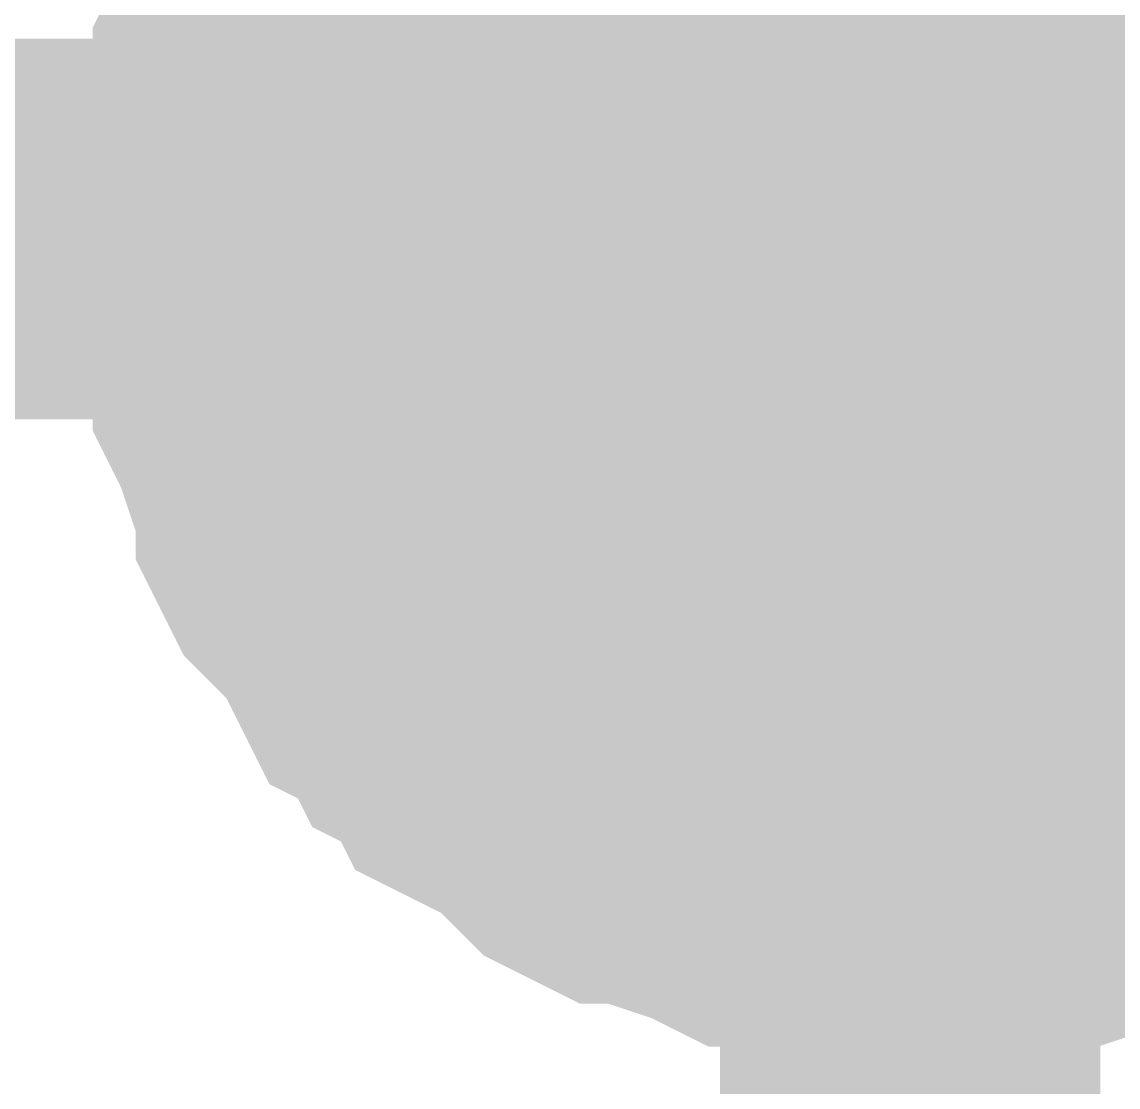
# Model space of a CAD drawing. Header units: inches. Extents: x 0 to 432, y 0 to 280.
# Drawn here: x 121.221 to 122.085, y 164.415 to 165.254 of the extents above; entities that cross this region are included whole.
import ezdxf

# ---------------------------------------------------------------- set-up
doc = ezdxf.new("R2010")
doc.units = ezdxf.units.IN
doc.layers.add('Sheet', color=255, linetype='Continuous')

msp = doc.modelspace()

# ---------------------------------------------------------------- linework, layer by layer
at = {"layer": 'Sheet'}
msp.add_lwpolyline([(121.666, 165.1, 0.508, 0.508, 1), (122.174, 165.1, 0.508, 0.508, 1)], format="xyseb", close=True, dxfattribs=at)
for points in [[(121.41567, 165.09081, 0.29972, 0.29972, 0), (121.41567, 165.11327, 0.29972, 0.29972, 0), (121.41567, 165.14696, 0.29972, 0.29972, 0), (121.4269, 165.16942, 0.29972, 0.29972, 0), (121.4269, 165.19188, 0.29972, 0.29972, 0), (121.4269, 165.21434, 0.29972, 0.29972, 0), (121.43813, 165.2368, 0.29972, 0.29972, 0), (121.44937, 165.27049, 0.29972, 0.29972, 0), (121.4606, 165.29295, 0.29972, 0.29972, 0), (121.4606, 165.31541, 0.29972, 0.29972, 0), (121.47183, 165.33787, 0.29972, 0.29972, 0), (121.48306, 165.3491, 0.29972, 0.29972, 0), (121.50552, 165.37156, 0.29972, 0.29972, 0), (121.51675, 165.39402, 0.29972, 0.29972, 0), (121.52798, 165.41648, 0.29972, 0.29972, 0)], [(121.41567, 165.09081, 0.29972, 0.29972, 0), (121.41567, 165.11327, 0.29972, 0.29972, 0), (121.41567, 165.14696, 0.29972, 0.29972, 0), (121.4269, 165.16942, 0.29972, 0.29972, 0), (121.4269, 165.19188, 0.29972, 0.29972, 0), (121.4269, 165.21434, 0.29972, 0.29972, 0), (121.43813, 165.2368, 0.29972, 0.29972, 0), (121.44937, 165.27049, 0.29972, 0.29972, 0), (121.4606, 165.29295, 0.29972, 0.29972, 0), (121.4606, 165.31541, 0.29972, 0.29972, 0), (121.47183, 165.33787, 0.29972, 0.29972, 0), (121.48306, 165.3491, 0.29972, 0.29972, 0), (121.50552, 165.37156, 0.29972, 0.29972, 0), (121.51675, 165.39402, 0.29972, 0.29972, 0), (121.52798, 165.41648, 0.29972, 0.29972, 0)], [(121.41567, 165.09081, 0.29972, 0.29972, 0), (121.41567, 165.11327, 0.29972, 0.29972, 0), (121.41567, 165.14696, 0.29972, 0.29972, 0), (121.4269, 165.16942, 0.29972, 0.29972, 0), (121.4269, 165.19188, 0.29972, 0.29972, 0), (121.4269, 165.21434, 0.29972, 0.29972, 0), (121.43813, 165.2368, 0.29972, 0.29972, 0), (121.44937, 165.27049, 0.29972, 0.29972, 0), (121.4606, 165.29295, 0.29972, 0.29972, 0), (121.4606, 165.31541, 0.29972, 0.29972, 0), (121.47183, 165.33787, 0.29972, 0.29972, 0), (121.48306, 165.3491, 0.29972, 0.29972, 0), (121.50552, 165.37156, 0.29972, 0.29972, 0), (121.51675, 165.39402, 0.29972, 0.29972, 0), (121.52798, 165.41648, 0.29972, 0.29972, 0)], [(121.41567, 165.09081, 0.29972, 0.29972, 0), (121.41567, 165.11327, 0.29972, 0.29972, 0), (121.41567, 165.14696, 0.29972, 0.29972, 0), (121.4269, 165.16942, 0.29972, 0.29972, 0), (121.4269, 165.19188, 0.29972, 0.29972, 0), (121.4269, 165.21434, 0.29972, 0.29972, 0), (121.43813, 165.2368, 0.29972, 0.29972, 0), (121.44937, 165.27049, 0.29972, 0.29972, 0), (121.4606, 165.29295, 0.29972, 0.29972, 0), (121.4606, 165.31541, 0.29972, 0.29972, 0), (121.47183, 165.33787, 0.29972, 0.29972, 0), (121.48306, 165.3491, 0.29972, 0.29972, 0), (121.50552, 165.37156, 0.29972, 0.29972, 0), (121.51675, 165.39402, 0.29972, 0.29972, 0), (121.52798, 165.41648, 0.29972, 0.29972, 0)], [(121.41567, 165.09081, 0.29972, 0.29972, 0), (121.41567, 165.11327, 0.29972, 0.29972, 0), (121.41567, 165.14696, 0.29972, 0.29972, 0), (121.4269, 165.16942, 0.29972, 0.29972, 0), (121.4269, 165.19188, 0.29972, 0.29972, 0), (121.4269, 165.21434, 0.29972, 0.29972, 0), (121.43813, 165.2368, 0.29972, 0.29972, 0), (121.44937, 165.27049, 0.29972, 0.29972, 0), (121.4606, 165.29295, 0.29972, 0.29972, 0), (121.4606, 165.31541, 0.29972, 0.29972, 0), (121.47183, 165.33787, 0.29972, 0.29972, 0), (121.48306, 165.3491, 0.29972, 0.29972, 0), (121.50552, 165.37156, 0.29972, 0.29972, 0), (121.51675, 165.39402, 0.29972, 0.29972, 0), (121.52798, 165.41648, 0.29972, 0.29972, 0)], [(121.41567, 165.09081, 0.29972, 0.29972, 0), (121.41567, 165.11327, 0.29972, 0.29972, 0), (121.41567, 165.14696, 0.29972, 0.29972, 0), (121.4269, 165.16942, 0.29972, 0.29972, 0), (121.4269, 165.19188, 0.29972, 0.29972, 0), (121.4269, 165.21434, 0.29972, 0.29972, 0), (121.43813, 165.2368, 0.29972, 0.29972, 0), (121.44937, 165.27049, 0.29972, 0.29972, 0), (121.4606, 165.29295, 0.29972, 0.29972, 0), (121.4606, 165.31541, 0.29972, 0.29972, 0), (121.47183, 165.33787, 0.29972, 0.29972, 0), (121.48306, 165.3491, 0.29972, 0.29972, 0), (121.50552, 165.37156, 0.29972, 0.29972, 0), (121.51675, 165.39402, 0.29972, 0.29972, 0), (121.52798, 165.41648, 0.29972, 0.29972, 0)], [(121.41567, 165.09081, 0.29972, 0.29972, 0), (121.41567, 165.11327, 0.29972, 0.29972, 0), (121.41567, 165.14696, 0.29972, 0.29972, 0), (121.4269, 165.16942, 0.29972, 0.29972, 0), (121.4269, 165.19188, 0.29972, 0.29972, 0), (121.4269, 165.21434, 0.29972, 0.29972, 0), (121.43813, 165.2368, 0.29972, 0.29972, 0), (121.44937, 165.27049, 0.29972, 0.29972, 0), (121.4606, 165.29295, 0.29972, 0.29972, 0), (121.4606, 165.31541, 0.29972, 0.29972, 0), (121.47183, 165.33787, 0.29972, 0.29972, 0), (121.48306, 165.3491, 0.29972, 0.29972, 0), (121.50552, 165.37156, 0.29972, 0.29972, 0), (121.51675, 165.39402, 0.29972, 0.29972, 0), (121.52798, 165.41648, 0.29972, 0.29972, 0)], [(121.41567, 165.09081, 0.09906, 0.09906, 0), (121.41567, 165.11327, 0.09906, 0.09906, 0), (121.41567, 165.14696, 0.09906, 0.09906, 0), (121.4269, 165.16942, 0.09906, 0.09906, 0), (121.4269, 165.19188, 0.09906, 0.09906, 0), (121.4269, 165.21434, 0.09906, 0.09906, 0), (121.43813, 165.2368, 0.09906, 0.09906, 0), (121.44937, 165.27049, 0.09906, 0.09906, 0), (121.4606, 165.29295, 0.09906, 0.09906, 0), (121.4606, 165.31541, 0.09906, 0.09906, 0)], [(121.41567, 165.09081, 0.09906, 0.09906, 0), (121.41567, 165.11327, 0.09906, 0.09906, 0), (121.41567, 165.14696, 0.09906, 0.09906, 0), (121.4269, 165.16942, 0.09906, 0.09906, 0), (121.4269, 165.19188, 0.09906, 0.09906, 0), (121.4269, 165.21434, 0.09906, 0.09906, 0), (121.43813, 165.2368, 0.09906, 0.09906, 0), (121.44937, 165.27049, 0.09906, 0.09906, 0), (121.4606, 165.29295, 0.09906, 0.09906, 0), (121.4606, 165.31541, 0.09906, 0.09906, 0)], [(121.41567, 165.09081, 0.09906, 0.09906, 0), (121.41567, 165.11327, 0.09906, 0.09906, 0), (121.41567, 165.14696, 0.09906, 0.09906, 0), (121.4269, 165.16942, 0.09906, 0.09906, 0), (121.4269, 165.19188, 0.09906, 0.09906, 0), (121.4269, 165.21434, 0.09906, 0.09906, 0), (121.43813, 165.2368, 0.09906, 0.09906, 0), (121.44937, 165.27049, 0.09906, 0.09906, 0), (121.4606, 165.29295, 0.09906, 0.09906, 0), (121.4606, 165.31541, 0.09906, 0.09906, 0)], [(121.41567, 165.09081, 0.09906, 0.09906, 0), (121.41567, 165.11327, 0.09906, 0.09906, 0), (121.41567, 165.14696, 0.09906, 0.09906, 0), (121.4269, 165.16942, 0.09906, 0.09906, 0), (121.4269, 165.19188, 0.09906, 0.09906, 0), (121.4269, 165.21434, 0.09906, 0.09906, 0), (121.43813, 165.2368, 0.09906, 0.09906, 0), (121.44937, 165.27049, 0.09906, 0.09906, 0), (121.4606, 165.29295, 0.09906, 0.09906, 0), (121.4606, 165.31541, 0.09906, 0.09906, 0)], [(121.41567, 165.09081, 0.09906, 0.09906, 0), (121.41567, 165.11327, 0.09906, 0.09906, 0), (121.41567, 165.14696, 0.09906, 0.09906, 0), (121.4269, 165.16942, 0.09906, 0.09906, 0), (121.4269, 165.19188, 0.09906, 0.09906, 0), (121.4269, 165.21434, 0.09906, 0.09906, 0), (121.43813, 165.2368, 0.09906, 0.09906, 0), (121.44937, 165.27049, 0.09906, 0.09906, 0), (121.4606, 165.29295, 0.09906, 0.09906, 0), (121.4606, 165.31541, 0.09906, 0.09906, 0)], [(121.41567, 165.09081, 0.09906, 0.09906, 0), (121.41567, 165.11327, 0.09906, 0.09906, 0), (121.41567, 165.14696, 0.09906, 0.09906, 0), (121.4269, 165.16942, 0.09906, 0.09906, 0), (121.4269, 165.19188, 0.09906, 0.09906, 0), (121.4269, 165.21434, 0.09906, 0.09906, 0), (121.43813, 165.2368, 0.09906, 0.09906, 0), (121.44937, 165.27049, 0.09906, 0.09906, 0), (121.4606, 165.29295, 0.09906, 0.09906, 0), (121.4606, 165.31541, 0.09906, 0.09906, 0)], [(121.41567, 165.09081, 0.09906, 0.09906, 0), (121.41567, 165.11327, 0.09906, 0.09906, 0), (121.41567, 165.14696, 0.09906, 0.09906, 0), (121.4269, 165.16942, 0.09906, 0.09906, 0), (121.4269, 165.19188, 0.09906, 0.09906, 0), (121.4269, 165.21434, 0.09906, 0.09906, 0), (121.43813, 165.2368, 0.09906, 0.09906, 0), (121.44937, 165.27049, 0.09906, 0.09906, 0), (121.4606, 165.29295, 0.09906, 0.09906, 0), (121.4606, 165.31541, 0.09906, 0.09906, 0)], [(112.53215, 137.15081, 0.29972, 0.29972, 0), (121.92106, 137.15081, 0.29972, 0.29972, 0), (121.92106, 165.09081, 0.29972, 0.29972, 0)], [(116.84476, 165.09081, 0.29972, 0.29972, 0), (121.92106, 165.09081, 0.29972, 0.29972, 0)], [(121.92106, 164.58547, 0.29972, 0.29972, 0), (121.8986, 164.58547, 0.29972, 0.29972, 0), (121.8649, 164.58547, 0.29972, 0.29972, 0), (121.84244, 164.5967, 0.29972, 0.29972, 0), (121.81998, 164.5967, 0.29972, 0.29972, 0), (121.79752, 164.5967, 0.29972, 0.29972, 0), (121.77506, 164.60793, 0.29972, 0.29972, 0), (121.74136, 164.61916, 0.29972, 0.29972, 0), (121.7189, 164.63039, 0.29972, 0.29972, 0), (121.69644, 164.63039, 0.29972, 0.29972, 0), (121.67398, 164.64162, 0.29972, 0.29972, 0), (121.66275, 164.65285, 0.29972, 0.29972, 0), (121.64029, 164.67531, 0.29972, 0.29972, 0), (121.61783, 164.68654, 0.29972, 0.29972, 0), (121.59537, 164.69777, 0.29972, 0.29972, 0), (121.58413, 164.72023, 0.29972, 0.29972, 0), (121.56167, 164.73145, 0.29972, 0.29972, 0), (121.55044, 164.75391, 0.29972, 0.29972, 0), (121.52798, 164.76514, 0.29972, 0.29972, 0), (121.51675, 164.7876, 0.29972, 0.29972, 0), (121.50552, 164.81006, 0.29972, 0.29972, 0), (121.48306, 164.83252, 0.29972, 0.29972, 0), (121.47183, 164.84375, 0.29972, 0.29972, 0), (121.4606, 164.86621, 0.29972, 0.29972, 0), (121.4606, 164.88867, 0.29972, 0.29972, 0), (121.44937, 164.91113, 0.29972, 0.29972, 0), (121.43813, 164.94482, 0.29972, 0.29972, 0), (121.4269, 164.96728, 0.29972, 0.29972, 0), (121.4269, 164.98974, 0.29972, 0.29972, 0), (121.4269, 165.0122, 0.29972, 0.29972, 0), (121.41567, 165.03466, 0.29972, 0.29972, 0), (121.41567, 165.06835, 0.29972, 0.29972, 0), (121.41567, 165.09081, 0.29972, 0.29972, 0)], [(121.41567, 165.09081, 0.29972, 0.29972, 0), (121.41567, 165.09081, 0.29972, 0.29972, 0)], [(121.92106, 164.58547, 0.29972, 0.29972, 0), (121.8986, 164.58547, 0.29972, 0.29972, 0), (121.8649, 164.58547, 0.29972, 0.29972, 0), (121.84244, 164.5967, 0.29972, 0.29972, 0), (121.81998, 164.5967, 0.29972, 0.29972, 0), (121.79752, 164.5967, 0.29972, 0.29972, 0), (121.77506, 164.60793, 0.29972, 0.29972, 0), (121.74136, 164.61916, 0.29972, 0.29972, 0), (121.7189, 164.63039, 0.29972, 0.29972, 0), (121.69644, 164.63039, 0.29972, 0.29972, 0), (121.67398, 164.64162, 0.29972, 0.29972, 0), (121.66275, 164.65285, 0.29972, 0.29972, 0), (121.64029, 164.67531, 0.29972, 0.29972, 0), (121.61783, 164.68654, 0.29972, 0.29972, 0), (121.59537, 164.69777, 0.29972, 0.29972, 0), (121.58413, 164.72023, 0.29972, 0.29972, 0), (121.56167, 164.73145, 0.29972, 0.29972, 0), (121.55044, 164.75391, 0.29972, 0.29972, 0), (121.52798, 164.76514, 0.29972, 0.29972, 0), (121.51675, 164.7876, 0.29972, 0.29972, 0), (121.50552, 164.81006, 0.29972, 0.29972, 0), (121.48306, 164.83252, 0.29972, 0.29972, 0), (121.47183, 164.84375, 0.29972, 0.29972, 0), (121.4606, 164.86621, 0.29972, 0.29972, 0), (121.4606, 164.88867, 0.29972, 0.29972, 0), (121.44937, 164.91113, 0.29972, 0.29972, 0), (121.43813, 164.94482, 0.29972, 0.29972, 0), (121.4269, 164.96728, 0.29972, 0.29972, 0), (121.4269, 164.98974, 0.29972, 0.29972, 0), (121.4269, 165.0122, 0.29972, 0.29972, 0), (121.41567, 165.03466, 0.29972, 0.29972, 0), (121.41567, 165.06835, 0.29972, 0.29972, 0), (121.41567, 165.09081, 0.29972, 0.29972, 0)], [(121.41567, 165.09081, 0.29972, 0.29972, 0), (121.41567, 165.09081, 0.29972, 0.29972, 0)], [(121.92106, 164.58547, 0.29972, 0.29972, 0), (121.8986, 164.58547, 0.29972, 0.29972, 0), (121.8649, 164.58547, 0.29972, 0.29972, 0), (121.84244, 164.5967, 0.29972, 0.29972, 0), (121.81998, 164.5967, 0.29972, 0.29972, 0), (121.79752, 164.5967, 0.29972, 0.29972, 0), (121.77506, 164.60793, 0.29972, 0.29972, 0), (121.74136, 164.61916, 0.29972, 0.29972, 0), (121.7189, 164.63039, 0.29972, 0.29972, 0), (121.69644, 164.63039, 0.29972, 0.29972, 0), (121.67398, 164.64162, 0.29972, 0.29972, 0), (121.66275, 164.65285, 0.29972, 0.29972, 0), (121.64029, 164.67531, 0.29972, 0.29972, 0), (121.61783, 164.68654, 0.29972, 0.29972, 0), (121.59537, 164.69777, 0.29972, 0.29972, 0), (121.58413, 164.72023, 0.29972, 0.29972, 0), (121.56167, 164.73145, 0.29972, 0.29972, 0), (121.55044, 164.75391, 0.29972, 0.29972, 0), (121.52798, 164.76514, 0.29972, 0.29972, 0), (121.51675, 164.7876, 0.29972, 0.29972, 0), (121.50552, 164.81006, 0.29972, 0.29972, 0), (121.48306, 164.83252, 0.29972, 0.29972, 0), (121.47183, 164.84375, 0.29972, 0.29972, 0), (121.4606, 164.86621, 0.29972, 0.29972, 0), (121.4606, 164.88867, 0.29972, 0.29972, 0), (121.44937, 164.91113, 0.29972, 0.29972, 0), (121.43813, 164.94482, 0.29972, 0.29972, 0), (121.4269, 164.96728, 0.29972, 0.29972, 0), (121.4269, 164.98974, 0.29972, 0.29972, 0), (121.4269, 165.0122, 0.29972, 0.29972, 0), (121.41567, 165.03466, 0.29972, 0.29972, 0), (121.41567, 165.06835, 0.29972, 0.29972, 0), (121.41567, 165.09081, 0.29972, 0.29972, 0)], [(121.41567, 165.09081, 0.29972, 0.29972, 0), (121.41567, 165.09081, 0.29972, 0.29972, 0)], [(121.92106, 164.58547, 0.29972, 0.29972, 0), (121.8986, 164.58547, 0.29972, 0.29972, 0), (121.8649, 164.58547, 0.29972, 0.29972, 0), (121.84244, 164.5967, 0.29972, 0.29972, 0), (121.81998, 164.5967, 0.29972, 0.29972, 0), (121.79752, 164.5967, 0.29972, 0.29972, 0), (121.77506, 164.60793, 0.29972, 0.29972, 0), (121.74136, 164.61916, 0.29972, 0.29972, 0), (121.7189, 164.63039, 0.29972, 0.29972, 0), (121.69644, 164.63039, 0.29972, 0.29972, 0), (121.67398, 164.64162, 0.29972, 0.29972, 0), (121.66275, 164.65285, 0.29972, 0.29972, 0), (121.64029, 164.67531, 0.29972, 0.29972, 0), (121.61783, 164.68654, 0.29972, 0.29972, 0), (121.59537, 164.69777, 0.29972, 0.29972, 0), (121.58413, 164.72023, 0.29972, 0.29972, 0), (121.56167, 164.73145, 0.29972, 0.29972, 0), (121.55044, 164.75391, 0.29972, 0.29972, 0), (121.52798, 164.76514, 0.29972, 0.29972, 0), (121.51675, 164.7876, 0.29972, 0.29972, 0), (121.50552, 164.81006, 0.29972, 0.29972, 0), (121.48306, 164.83252, 0.29972, 0.29972, 0), (121.47183, 164.84375, 0.29972, 0.29972, 0), (121.4606, 164.86621, 0.29972, 0.29972, 0), (121.4606, 164.88867, 0.29972, 0.29972, 0), (121.44937, 164.91113, 0.29972, 0.29972, 0), (121.43813, 164.94482, 0.29972, 0.29972, 0), (121.4269, 164.96728, 0.29972, 0.29972, 0), (121.4269, 164.98974, 0.29972, 0.29972, 0), (121.4269, 165.0122, 0.29972, 0.29972, 0), (121.41567, 165.03466, 0.29972, 0.29972, 0), (121.41567, 165.06835, 0.29972, 0.29972, 0), (121.41567, 165.09081, 0.29972, 0.29972, 0)], [(121.41567, 165.09081, 0.29972, 0.29972, 0), (121.41567, 165.09081, 0.29972, 0.29972, 0)], [(121.92106, 164.58547, 0.29972, 0.29972, 0), (121.8986, 164.58547, 0.29972, 0.29972, 0), (121.8649, 164.58547, 0.29972, 0.29972, 0), (121.84244, 164.5967, 0.29972, 0.29972, 0), (121.81998, 164.5967, 0.29972, 0.29972, 0), (121.79752, 164.5967, 0.29972, 0.29972, 0), (121.77506, 164.60793, 0.29972, 0.29972, 0), (121.74136, 164.61916, 0.29972, 0.29972, 0), (121.7189, 164.63039, 0.29972, 0.29972, 0), (121.69644, 164.63039, 0.29972, 0.29972, 0), (121.67398, 164.64162, 0.29972, 0.29972, 0), (121.66275, 164.65285, 0.29972, 0.29972, 0), (121.64029, 164.67531, 0.29972, 0.29972, 0), (121.61783, 164.68654, 0.29972, 0.29972, 0), (121.59537, 164.69777, 0.29972, 0.29972, 0), (121.58413, 164.72023, 0.29972, 0.29972, 0), (121.56167, 164.73145, 0.29972, 0.29972, 0), (121.55044, 164.75391, 0.29972, 0.29972, 0), (121.52798, 164.76514, 0.29972, 0.29972, 0), (121.51675, 164.7876, 0.29972, 0.29972, 0), (121.50552, 164.81006, 0.29972, 0.29972, 0), (121.48306, 164.83252, 0.29972, 0.29972, 0), (121.47183, 164.84375, 0.29972, 0.29972, 0), (121.4606, 164.86621, 0.29972, 0.29972, 0), (121.4606, 164.88867, 0.29972, 0.29972, 0), (121.44937, 164.91113, 0.29972, 0.29972, 0), (121.43813, 164.94482, 0.29972, 0.29972, 0), (121.4269, 164.96728, 0.29972, 0.29972, 0), (121.4269, 164.98974, 0.29972, 0.29972, 0), (121.4269, 165.0122, 0.29972, 0.29972, 0), (121.41567, 165.03466, 0.29972, 0.29972, 0), (121.41567, 165.06835, 0.29972, 0.29972, 0), (121.41567, 165.09081, 0.29972, 0.29972, 0)], [(121.41567, 165.09081, 0.29972, 0.29972, 0), (121.41567, 165.09081, 0.29972, 0.29972, 0)], [(121.92106, 164.58547, 0.29972, 0.29972, 0), (121.8986, 164.58547, 0.29972, 0.29972, 0), (121.8649, 164.58547, 0.29972, 0.29972, 0), (121.84244, 164.5967, 0.29972, 0.29972, 0), (121.81998, 164.5967, 0.29972, 0.29972, 0), (121.79752, 164.5967, 0.29972, 0.29972, 0), (121.77506, 164.60793, 0.29972, 0.29972, 0), (121.74136, 164.61916, 0.29972, 0.29972, 0), (121.7189, 164.63039, 0.29972, 0.29972, 0), (121.69644, 164.63039, 0.29972, 0.29972, 0), (121.67398, 164.64162, 0.29972, 0.29972, 0), (121.66275, 164.65285, 0.29972, 0.29972, 0), (121.64029, 164.67531, 0.29972, 0.29972, 0), (121.61783, 164.68654, 0.29972, 0.29972, 0), (121.59537, 164.69777, 0.29972, 0.29972, 0), (121.58413, 164.72023, 0.29972, 0.29972, 0), (121.56167, 164.73145, 0.29972, 0.29972, 0), (121.55044, 164.75391, 0.29972, 0.29972, 0), (121.52798, 164.76514, 0.29972, 0.29972, 0), (121.51675, 164.7876, 0.29972, 0.29972, 0), (121.50552, 164.81006, 0.29972, 0.29972, 0), (121.48306, 164.83252, 0.29972, 0.29972, 0), (121.47183, 164.84375, 0.29972, 0.29972, 0), (121.4606, 164.86621, 0.29972, 0.29972, 0), (121.4606, 164.88867, 0.29972, 0.29972, 0), (121.44937, 164.91113, 0.29972, 0.29972, 0), (121.43813, 164.94482, 0.29972, 0.29972, 0), (121.4269, 164.96728, 0.29972, 0.29972, 0), (121.4269, 164.98974, 0.29972, 0.29972, 0), (121.4269, 165.0122, 0.29972, 0.29972, 0), (121.41567, 165.03466, 0.29972, 0.29972, 0), (121.41567, 165.06835, 0.29972, 0.29972, 0), (121.41567, 165.09081, 0.29972, 0.29972, 0)], [(121.41567, 165.09081, 0.29972, 0.29972, 0), (121.41567, 165.09081, 0.29972, 0.29972, 0)], [(121.92106, 164.58547, 0.29972, 0.29972, 0), (121.8986, 164.58547, 0.29972, 0.29972, 0), (121.8649, 164.58547, 0.29972, 0.29972, 0), (121.84244, 164.5967, 0.29972, 0.29972, 0), (121.81998, 164.5967, 0.29972, 0.29972, 0), (121.79752, 164.5967, 0.29972, 0.29972, 0), (121.77506, 164.60793, 0.29972, 0.29972, 0), (121.74136, 164.61916, 0.29972, 0.29972, 0), (121.7189, 164.63039, 0.29972, 0.29972, 0), (121.69644, 164.63039, 0.29972, 0.29972, 0), (121.67398, 164.64162, 0.29972, 0.29972, 0), (121.66275, 164.65285, 0.29972, 0.29972, 0), (121.64029, 164.67531, 0.29972, 0.29972, 0), (121.61783, 164.68654, 0.29972, 0.29972, 0), (121.59537, 164.69777, 0.29972, 0.29972, 0), (121.58413, 164.72023, 0.29972, 0.29972, 0), (121.56167, 164.73145, 0.29972, 0.29972, 0), (121.55044, 164.75391, 0.29972, 0.29972, 0), (121.52798, 164.76514, 0.29972, 0.29972, 0), (121.51675, 164.7876, 0.29972, 0.29972, 0), (121.50552, 164.81006, 0.29972, 0.29972, 0), (121.48306, 164.83252, 0.29972, 0.29972, 0), (121.47183, 164.84375, 0.29972, 0.29972, 0), (121.4606, 164.86621, 0.29972, 0.29972, 0), (121.4606, 164.88867, 0.29972, 0.29972, 0), (121.44937, 164.91113, 0.29972, 0.29972, 0), (121.43813, 164.94482, 0.29972, 0.29972, 0), (121.4269, 164.96728, 0.29972, 0.29972, 0), (121.4269, 164.98974, 0.29972, 0.29972, 0), (121.4269, 165.0122, 0.29972, 0.29972, 0), (121.41567, 165.03466, 0.29972, 0.29972, 0), (121.41567, 165.06835, 0.29972, 0.29972, 0), (121.41567, 165.09081, 0.29972, 0.29972, 0)], [(121.41567, 165.09081, 0.29972, 0.29972, 0), (121.41567, 165.09081, 0.29972, 0.29972, 0)], [(121.92106, 165.09081, 0.29972, 0.29972, 0), (124.47044, 165.09081, 0.29972, 0.29972, 0)], [(121.92106, 164.58547, 0.09906, 0.09906, 0), (121.8986, 164.58547, 0.09906, 0.09906, 0), (121.8649, 164.58547, 0.09906, 0.09906, 0), (121.84244, 164.5967, 0.09906, 0.09906, 0), (121.81998, 164.5967, 0.09906, 0.09906, 0), (121.79752, 164.5967, 0.09906, 0.09906, 0), (121.77506, 164.60793, 0.09906, 0.09906, 0), (121.74136, 164.61916, 0.09906, 0.09906, 0), (121.7189, 164.63039, 0.09906, 0.09906, 0), (121.69644, 164.63039, 0.09906, 0.09906, 0), (121.67398, 164.64162, 0.09906, 0.09906, 0), (121.66275, 164.65285, 0.09906, 0.09906, 0), (121.64029, 164.67531, 0.09906, 0.09906, 0), (121.61783, 164.68654, 0.09906, 0.09906, 0), (121.59537, 164.69777, 0.09906, 0.09906, 0), (121.58413, 164.72023, 0.09906, 0.09906, 0), (121.56167, 164.73145, 0.09906, 0.09906, 0), (121.55044, 164.75391, 0.09906, 0.09906, 0), (121.52798, 164.76514, 0.09906, 0.09906, 0), (121.51675, 164.7876, 0.09906, 0.09906, 0), (121.50552, 164.81006, 0.09906, 0.09906, 0), (121.48306, 164.83252, 0.09906, 0.09906, 0), (121.47183, 164.84375, 0.09906, 0.09906, 0), (121.4606, 164.86621, 0.09906, 0.09906, 0), (121.4606, 164.88867, 0.09906, 0.09906, 0), (121.44937, 164.91113, 0.09906, 0.09906, 0), (121.43813, 164.94482, 0.09906, 0.09906, 0), (121.4269, 164.96728, 0.09906, 0.09906, 0), (121.4269, 164.98974, 0.09906, 0.09906, 0), (121.4269, 165.0122, 0.09906, 0.09906, 0), (121.41567, 165.03466, 0.09906, 0.09906, 0), (121.41567, 165.06835, 0.09906, 0.09906, 0), (121.41567, 165.09081, 0.09906, 0.09906, 0)], [(121.41567, 165.09081, 0.09906, 0.09906, 0), (121.41567, 165.09081, 0.09906, 0.09906, 0)], [(121.92106, 164.58547, 0.09906, 0.09906, 0), (121.8986, 164.58547, 0.09906, 0.09906, 0), (121.8649, 164.58547, 0.09906, 0.09906, 0), (121.84244, 164.5967, 0.09906, 0.09906, 0), (121.81998, 164.5967, 0.09906, 0.09906, 0), (121.79752, 164.5967, 0.09906, 0.09906, 0), (121.77506, 164.60793, 0.09906, 0.09906, 0), (121.74136, 164.61916, 0.09906, 0.09906, 0), (121.7189, 164.63039, 0.09906, 0.09906, 0), (121.69644, 164.63039, 0.09906, 0.09906, 0), (121.67398, 164.64162, 0.09906, 0.09906, 0), (121.66275, 164.65285, 0.09906, 0.09906, 0), (121.64029, 164.67531, 0.09906, 0.09906, 0), (121.61783, 164.68654, 0.09906, 0.09906, 0), (121.59537, 164.69777, 0.09906, 0.09906, 0), (121.58413, 164.72023, 0.09906, 0.09906, 0), (121.56167, 164.73145, 0.09906, 0.09906, 0), (121.55044, 164.75391, 0.09906, 0.09906, 0), (121.52798, 164.76514, 0.09906, 0.09906, 0), (121.51675, 164.7876, 0.09906, 0.09906, 0), (121.50552, 164.81006, 0.09906, 0.09906, 0), (121.48306, 164.83252, 0.09906, 0.09906, 0), (121.47183, 164.84375, 0.09906, 0.09906, 0), (121.4606, 164.86621, 0.09906, 0.09906, 0), (121.4606, 164.88867, 0.09906, 0.09906, 0), (121.44937, 164.91113, 0.09906, 0.09906, 0), (121.43813, 164.94482, 0.09906, 0.09906, 0), (121.4269, 164.96728, 0.09906, 0.09906, 0), (121.4269, 164.98974, 0.09906, 0.09906, 0), (121.4269, 165.0122, 0.09906, 0.09906, 0), (121.41567, 165.03466, 0.09906, 0.09906, 0), (121.41567, 165.06835, 0.09906, 0.09906, 0), (121.41567, 165.09081, 0.09906, 0.09906, 0)], [(121.41567, 165.09081, 0.09906, 0.09906, 0), (121.41567, 165.09081, 0.09906, 0.09906, 0)], [(121.92106, 164.58547, 0.09906, 0.09906, 0), (121.8986, 164.58547, 0.09906, 0.09906, 0), (121.8649, 164.58547, 0.09906, 0.09906, 0), (121.84244, 164.5967, 0.09906, 0.09906, 0), (121.81998, 164.5967, 0.09906, 0.09906, 0), (121.79752, 164.5967, 0.09906, 0.09906, 0), (121.77506, 164.60793, 0.09906, 0.09906, 0), (121.74136, 164.61916, 0.09906, 0.09906, 0), (121.7189, 164.63039, 0.09906, 0.09906, 0), (121.69644, 164.63039, 0.09906, 0.09906, 0), (121.67398, 164.64162, 0.09906, 0.09906, 0), (121.66275, 164.65285, 0.09906, 0.09906, 0), (121.64029, 164.67531, 0.09906, 0.09906, 0), (121.61783, 164.68654, 0.09906, 0.09906, 0), (121.59537, 164.69777, 0.09906, 0.09906, 0), (121.58413, 164.72023, 0.09906, 0.09906, 0), (121.56167, 164.73145, 0.09906, 0.09906, 0), (121.55044, 164.75391, 0.09906, 0.09906, 0), (121.52798, 164.76514, 0.09906, 0.09906, 0), (121.51675, 164.7876, 0.09906, 0.09906, 0), (121.50552, 164.81006, 0.09906, 0.09906, 0), (121.48306, 164.83252, 0.09906, 0.09906, 0), (121.47183, 164.84375, 0.09906, 0.09906, 0), (121.4606, 164.86621, 0.09906, 0.09906, 0), (121.4606, 164.88867, 0.09906, 0.09906, 0), (121.44937, 164.91113, 0.09906, 0.09906, 0), (121.43813, 164.94482, 0.09906, 0.09906, 0), (121.4269, 164.96728, 0.09906, 0.09906, 0), (121.4269, 164.98974, 0.09906, 0.09906, 0), (121.4269, 165.0122, 0.09906, 0.09906, 0), (121.41567, 165.03466, 0.09906, 0.09906, 0), (121.41567, 165.06835, 0.09906, 0.09906, 0), (121.41567, 165.09081, 0.09906, 0.09906, 0)], [(121.41567, 165.09081, 0.09906, 0.09906, 0), (121.41567, 165.09081, 0.09906, 0.09906, 0)], [(121.92106, 164.58547, 0.09906, 0.09906, 0), (121.8986, 164.58547, 0.09906, 0.09906, 0), (121.8649, 164.58547, 0.09906, 0.09906, 0), (121.84244, 164.5967, 0.09906, 0.09906, 0), (121.81998, 164.5967, 0.09906, 0.09906, 0), (121.79752, 164.5967, 0.09906, 0.09906, 0), (121.77506, 164.60793, 0.09906, 0.09906, 0), (121.74136, 164.61916, 0.09906, 0.09906, 0), (121.7189, 164.63039, 0.09906, 0.09906, 0), (121.69644, 164.63039, 0.09906, 0.09906, 0), (121.67398, 164.64162, 0.09906, 0.09906, 0), (121.66275, 164.65285, 0.09906, 0.09906, 0), (121.64029, 164.67531, 0.09906, 0.09906, 0), (121.61783, 164.68654, 0.09906, 0.09906, 0), (121.59537, 164.69777, 0.09906, 0.09906, 0), (121.58413, 164.72023, 0.09906, 0.09906, 0), (121.56167, 164.73145, 0.09906, 0.09906, 0), (121.55044, 164.75391, 0.09906, 0.09906, 0), (121.52798, 164.76514, 0.09906, 0.09906, 0), (121.51675, 164.7876, 0.09906, 0.09906, 0), (121.50552, 164.81006, 0.09906, 0.09906, 0), (121.48306, 164.83252, 0.09906, 0.09906, 0), (121.47183, 164.84375, 0.09906, 0.09906, 0), (121.4606, 164.86621, 0.09906, 0.09906, 0), (121.4606, 164.88867, 0.09906, 0.09906, 0), (121.44937, 164.91113, 0.09906, 0.09906, 0), (121.43813, 164.94482, 0.09906, 0.09906, 0), (121.4269, 164.96728, 0.09906, 0.09906, 0), (121.4269, 164.98974, 0.09906, 0.09906, 0), (121.4269, 165.0122, 0.09906, 0.09906, 0), (121.41567, 165.03466, 0.09906, 0.09906, 0), (121.41567, 165.06835, 0.09906, 0.09906, 0), (121.41567, 165.09081, 0.09906, 0.09906, 0)], [(121.41567, 165.09081, 0.09906, 0.09906, 0), (121.41567, 165.09081, 0.09906, 0.09906, 0)], [(121.92106, 164.58547, 0.09906, 0.09906, 0), (121.8986, 164.58547, 0.09906, 0.09906, 0), (121.8649, 164.58547, 0.09906, 0.09906, 0), (121.84244, 164.5967, 0.09906, 0.09906, 0), (121.81998, 164.5967, 0.09906, 0.09906, 0), (121.79752, 164.5967, 0.09906, 0.09906, 0), (121.77506, 164.60793, 0.09906, 0.09906, 0), (121.74136, 164.61916, 0.09906, 0.09906, 0), (121.7189, 164.63039, 0.09906, 0.09906, 0), (121.69644, 164.63039, 0.09906, 0.09906, 0), (121.67398, 164.64162, 0.09906, 0.09906, 0), (121.66275, 164.65285, 0.09906, 0.09906, 0), (121.64029, 164.67531, 0.09906, 0.09906, 0), (121.61783, 164.68654, 0.09906, 0.09906, 0), (121.59537, 164.69777, 0.09906, 0.09906, 0), (121.58413, 164.72023, 0.09906, 0.09906, 0), (121.56167, 164.73145, 0.09906, 0.09906, 0), (121.55044, 164.75391, 0.09906, 0.09906, 0), (121.52798, 164.76514, 0.09906, 0.09906, 0), (121.51675, 164.7876, 0.09906, 0.09906, 0), (121.50552, 164.81006, 0.09906, 0.09906, 0), (121.48306, 164.83252, 0.09906, 0.09906, 0), (121.47183, 164.84375, 0.09906, 0.09906, 0), (121.4606, 164.86621, 0.09906, 0.09906, 0), (121.4606, 164.88867, 0.09906, 0.09906, 0), (121.44937, 164.91113, 0.09906, 0.09906, 0), (121.43813, 164.94482, 0.09906, 0.09906, 0), (121.4269, 164.96728, 0.09906, 0.09906, 0), (121.4269, 164.98974, 0.09906, 0.09906, 0), (121.4269, 165.0122, 0.09906, 0.09906, 0), (121.41567, 165.03466, 0.09906, 0.09906, 0), (121.41567, 165.06835, 0.09906, 0.09906, 0), (121.41567, 165.09081, 0.09906, 0.09906, 0)], [(121.41567, 165.09081, 0.09906, 0.09906, 0), (121.41567, 165.09081, 0.09906, 0.09906, 0)], [(121.92106, 164.58547, 0.09906, 0.09906, 0), (121.8986, 164.58547, 0.09906, 0.09906, 0), (121.8649, 164.58547, 0.09906, 0.09906, 0), (121.84244, 164.5967, 0.09906, 0.09906, 0), (121.81998, 164.5967, 0.09906, 0.09906, 0), (121.79752, 164.5967, 0.09906, 0.09906, 0), (121.77506, 164.60793, 0.09906, 0.09906, 0), (121.74136, 164.61916, 0.09906, 0.09906, 0), (121.7189, 164.63039, 0.09906, 0.09906, 0), (121.69644, 164.63039, 0.09906, 0.09906, 0), (121.67398, 164.64162, 0.09906, 0.09906, 0), (121.66275, 164.65285, 0.09906, 0.09906, 0), (121.64029, 164.67531, 0.09906, 0.09906, 0), (121.61783, 164.68654, 0.09906, 0.09906, 0), (121.59537, 164.69777, 0.09906, 0.09906, 0), (121.58413, 164.72023, 0.09906, 0.09906, 0), (121.56167, 164.73145, 0.09906, 0.09906, 0), (121.55044, 164.75391, 0.09906, 0.09906, 0), (121.52798, 164.76514, 0.09906, 0.09906, 0), (121.51675, 164.7876, 0.09906, 0.09906, 0), (121.50552, 164.81006, 0.09906, 0.09906, 0), (121.48306, 164.83252, 0.09906, 0.09906, 0), (121.47183, 164.84375, 0.09906, 0.09906, 0), (121.4606, 164.86621, 0.09906, 0.09906, 0), (121.4606, 164.88867, 0.09906, 0.09906, 0), (121.44937, 164.91113, 0.09906, 0.09906, 0), (121.43813, 164.94482, 0.09906, 0.09906, 0), (121.4269, 164.96728, 0.09906, 0.09906, 0), (121.4269, 164.98974, 0.09906, 0.09906, 0), (121.4269, 165.0122, 0.09906, 0.09906, 0), (121.41567, 165.03466, 0.09906, 0.09906, 0), (121.41567, 165.06835, 0.09906, 0.09906, 0), (121.41567, 165.09081, 0.09906, 0.09906, 0)], [(121.41567, 165.09081, 0.09906, 0.09906, 0), (121.41567, 165.09081, 0.09906, 0.09906, 0)], [(121.92106, 164.58547, 0.09906, 0.09906, 0), (121.8986, 164.58547, 0.09906, 0.09906, 0), (121.8649, 164.58547, 0.09906, 0.09906, 0), (121.84244, 164.5967, 0.09906, 0.09906, 0), (121.81998, 164.5967, 0.09906, 0.09906, 0), (121.79752, 164.5967, 0.09906, 0.09906, 0), (121.77506, 164.60793, 0.09906, 0.09906, 0), (121.74136, 164.61916, 0.09906, 0.09906, 0), (121.7189, 164.63039, 0.09906, 0.09906, 0), (121.69644, 164.63039, 0.09906, 0.09906, 0), (121.67398, 164.64162, 0.09906, 0.09906, 0), (121.66275, 164.65285, 0.09906, 0.09906, 0), (121.64029, 164.67531, 0.09906, 0.09906, 0), (121.61783, 164.68654, 0.09906, 0.09906, 0), (121.59537, 164.69777, 0.09906, 0.09906, 0), (121.58413, 164.72023, 0.09906, 0.09906, 0), (121.56167, 164.73145, 0.09906, 0.09906, 0), (121.55044, 164.75391, 0.09906, 0.09906, 0), (121.52798, 164.76514, 0.09906, 0.09906, 0), (121.51675, 164.7876, 0.09906, 0.09906, 0), (121.50552, 164.81006, 0.09906, 0.09906, 0), (121.48306, 164.83252, 0.09906, 0.09906, 0), (121.47183, 164.84375, 0.09906, 0.09906, 0), (121.4606, 164.86621, 0.09906, 0.09906, 0), (121.4606, 164.88867, 0.09906, 0.09906, 0), (121.44937, 164.91113, 0.09906, 0.09906, 0), (121.43813, 164.94482, 0.09906, 0.09906, 0), (121.4269, 164.96728, 0.09906, 0.09906, 0), (121.4269, 164.98974, 0.09906, 0.09906, 0), (121.4269, 165.0122, 0.09906, 0.09906, 0), (121.41567, 165.03466, 0.09906, 0.09906, 0), (121.41567, 165.06835, 0.09906, 0.09906, 0), (121.41567, 165.09081, 0.09906, 0.09906, 0)], [(121.41567, 165.09081, 0.09906, 0.09906, 0), (121.41567, 165.09081, 0.09906, 0.09906, 0)], [(122.24675, 164.69777, 0.29972, 0.29972, 0), (122.22429, 164.68654, 0.29972, 0.29972, 0), (122.21306, 164.67531, 0.29972, 0.29972, 0), (122.1906, 164.65285, 0.29972, 0.29972, 0), (122.16813, 164.64162, 0.29972, 0.29972, 0), (122.14567, 164.63039, 0.29972, 0.29972, 0), (122.12321, 164.63039, 0.29972, 0.29972, 0), (122.10075, 164.61916, 0.29972, 0.29972, 0), (122.07829, 164.60793, 0.29972, 0.29972, 0), (122.0446, 164.5967, 0.29972, 0.29972, 0), (122.02213, 164.5967, 0.29972, 0.29972, 0), (121.99967, 164.5967, 0.29972, 0.29972, 0), (121.97721, 164.58547, 0.29972, 0.29972, 0), (121.94352, 164.58547, 0.29972, 0.29972, 0), (121.92106, 164.58547, 0.29972, 0.29972, 0)], [(122.24675, 164.69777, 0.29972, 0.29972, 0), (122.22429, 164.68654, 0.29972, 0.29972, 0), (122.21306, 164.67531, 0.29972, 0.29972, 0), (122.1906, 164.65285, 0.29972, 0.29972, 0), (122.16813, 164.64162, 0.29972, 0.29972, 0), (122.14567, 164.63039, 0.29972, 0.29972, 0), (122.12321, 164.63039, 0.29972, 0.29972, 0), (122.10075, 164.61916, 0.29972, 0.29972, 0), (122.07829, 164.60793, 0.29972, 0.29972, 0), (122.0446, 164.5967, 0.29972, 0.29972, 0), (122.02213, 164.5967, 0.29972, 0.29972, 0), (121.99967, 164.5967, 0.29972, 0.29972, 0), (121.97721, 164.58547, 0.29972, 0.29972, 0), (121.94352, 164.58547, 0.29972, 0.29972, 0), (121.92106, 164.58547, 0.29972, 0.29972, 0)], [(122.24675, 164.69777, 0.29972, 0.29972, 0), (122.22429, 164.68654, 0.29972, 0.29972, 0), (122.21306, 164.67531, 0.29972, 0.29972, 0), (122.1906, 164.65285, 0.29972, 0.29972, 0), (122.16813, 164.64162, 0.29972, 0.29972, 0), (122.14567, 164.63039, 0.29972, 0.29972, 0), (122.12321, 164.63039, 0.29972, 0.29972, 0), (122.10075, 164.61916, 0.29972, 0.29972, 0), (122.07829, 164.60793, 0.29972, 0.29972, 0), (122.0446, 164.5967, 0.29972, 0.29972, 0), (122.02213, 164.5967, 0.29972, 0.29972, 0), (121.99967, 164.5967, 0.29972, 0.29972, 0), (121.97721, 164.58547, 0.29972, 0.29972, 0), (121.94352, 164.58547, 0.29972, 0.29972, 0), (121.92106, 164.58547, 0.29972, 0.29972, 0)], [(122.24675, 164.69777, 0.29972, 0.29972, 0), (122.22429, 164.68654, 0.29972, 0.29972, 0), (122.21306, 164.67531, 0.29972, 0.29972, 0), (122.1906, 164.65285, 0.29972, 0.29972, 0), (122.16813, 164.64162, 0.29972, 0.29972, 0), (122.14567, 164.63039, 0.29972, 0.29972, 0), (122.12321, 164.63039, 0.29972, 0.29972, 0), (122.10075, 164.61916, 0.29972, 0.29972, 0), (122.07829, 164.60793, 0.29972, 0.29972, 0), (122.0446, 164.5967, 0.29972, 0.29972, 0), (122.02213, 164.5967, 0.29972, 0.29972, 0), (121.99967, 164.5967, 0.29972, 0.29972, 0), (121.97721, 164.58547, 0.29972, 0.29972, 0), (121.94352, 164.58547, 0.29972, 0.29972, 0), (121.92106, 164.58547, 0.29972, 0.29972, 0)], [(122.24675, 164.69777, 0.29972, 0.29972, 0), (122.22429, 164.68654, 0.29972, 0.29972, 0), (122.21306, 164.67531, 0.29972, 0.29972, 0), (122.1906, 164.65285, 0.29972, 0.29972, 0), (122.16813, 164.64162, 0.29972, 0.29972, 0), (122.14567, 164.63039, 0.29972, 0.29972, 0), (122.12321, 164.63039, 0.29972, 0.29972, 0), (122.10075, 164.61916, 0.29972, 0.29972, 0), (122.07829, 164.60793, 0.29972, 0.29972, 0), (122.0446, 164.5967, 0.29972, 0.29972, 0), (122.02213, 164.5967, 0.29972, 0.29972, 0), (121.99967, 164.5967, 0.29972, 0.29972, 0), (121.97721, 164.58547, 0.29972, 0.29972, 0), (121.94352, 164.58547, 0.29972, 0.29972, 0), (121.92106, 164.58547, 0.29972, 0.29972, 0)], [(122.24675, 164.69777, 0.29972, 0.29972, 0), (122.22429, 164.68654, 0.29972, 0.29972, 0), (122.21306, 164.67531, 0.29972, 0.29972, 0), (122.1906, 164.65285, 0.29972, 0.29972, 0), (122.16813, 164.64162, 0.29972, 0.29972, 0), (122.14567, 164.63039, 0.29972, 0.29972, 0), (122.12321, 164.63039, 0.29972, 0.29972, 0), (122.10075, 164.61916, 0.29972, 0.29972, 0), (122.07829, 164.60793, 0.29972, 0.29972, 0), (122.0446, 164.5967, 0.29972, 0.29972, 0), (122.02213, 164.5967, 0.29972, 0.29972, 0), (121.99967, 164.5967, 0.29972, 0.29972, 0), (121.97721, 164.58547, 0.29972, 0.29972, 0), (121.94352, 164.58547, 0.29972, 0.29972, 0), (121.92106, 164.58547, 0.29972, 0.29972, 0)], [(122.24675, 164.69777, 0.29972, 0.29972, 0), (122.22429, 164.68654, 0.29972, 0.29972, 0), (122.21306, 164.67531, 0.29972, 0.29972, 0), (122.1906, 164.65285, 0.29972, 0.29972, 0), (122.16813, 164.64162, 0.29972, 0.29972, 0), (122.14567, 164.63039, 0.29972, 0.29972, 0), (122.12321, 164.63039, 0.29972, 0.29972, 0), (122.10075, 164.61916, 0.29972, 0.29972, 0), (122.07829, 164.60793, 0.29972, 0.29972, 0), (122.0446, 164.5967, 0.29972, 0.29972, 0), (122.02213, 164.5967, 0.29972, 0.29972, 0), (121.99967, 164.5967, 0.29972, 0.29972, 0), (121.97721, 164.58547, 0.29972, 0.29972, 0), (121.94352, 164.58547, 0.29972, 0.29972, 0), (121.92106, 164.58547, 0.29972, 0.29972, 0)], [(122.14567, 164.63039, 0.09906, 0.09906, 0), (122.12321, 164.63039, 0.09906, 0.09906, 0), (122.10075, 164.61916, 0.09906, 0.09906, 0), (122.07829, 164.60793, 0.09906, 0.09906, 0), (122.0446, 164.5967, 0.09906, 0.09906, 0), (122.02213, 164.5967, 0.09906, 0.09906, 0), (121.99967, 164.5967, 0.09906, 0.09906, 0), (121.97721, 164.58547, 0.09906, 0.09906, 0), (121.94352, 164.58547, 0.09906, 0.09906, 0), (121.92106, 164.58547, 0.09906, 0.09906, 0)], [(122.14567, 164.63039, 0.09906, 0.09906, 0), (122.12321, 164.63039, 0.09906, 0.09906, 0), (122.10075, 164.61916, 0.09906, 0.09906, 0), (122.07829, 164.60793, 0.09906, 0.09906, 0), (122.0446, 164.5967, 0.09906, 0.09906, 0), (122.02213, 164.5967, 0.09906, 0.09906, 0), (121.99967, 164.5967, 0.09906, 0.09906, 0), (121.97721, 164.58547, 0.09906, 0.09906, 0), (121.94352, 164.58547, 0.09906, 0.09906, 0), (121.92106, 164.58547, 0.09906, 0.09906, 0)], [(122.14567, 164.63039, 0.09906, 0.09906, 0), (122.12321, 164.63039, 0.09906, 0.09906, 0), (122.10075, 164.61916, 0.09906, 0.09906, 0), (122.07829, 164.60793, 0.09906, 0.09906, 0), (122.0446, 164.5967, 0.09906, 0.09906, 0), (122.02213, 164.5967, 0.09906, 0.09906, 0), (121.99967, 164.5967, 0.09906, 0.09906, 0), (121.97721, 164.58547, 0.09906, 0.09906, 0), (121.94352, 164.58547, 0.09906, 0.09906, 0), (121.92106, 164.58547, 0.09906, 0.09906, 0)], [(122.14567, 164.63039, 0.09906, 0.09906, 0), (122.12321, 164.63039, 0.09906, 0.09906, 0), (122.10075, 164.61916, 0.09906, 0.09906, 0), (122.07829, 164.60793, 0.09906, 0.09906, 0), (122.0446, 164.5967, 0.09906, 0.09906, 0), (122.02213, 164.5967, 0.09906, 0.09906, 0), (121.99967, 164.5967, 0.09906, 0.09906, 0), (121.97721, 164.58547, 0.09906, 0.09906, 0), (121.94352, 164.58547, 0.09906, 0.09906, 0), (121.92106, 164.58547, 0.09906, 0.09906, 0)], [(122.14567, 164.63039, 0.09906, 0.09906, 0), (122.12321, 164.63039, 0.09906, 0.09906, 0), (122.10075, 164.61916, 0.09906, 0.09906, 0), (122.07829, 164.60793, 0.09906, 0.09906, 0), (122.0446, 164.5967, 0.09906, 0.09906, 0), (122.02213, 164.5967, 0.09906, 0.09906, 0), (121.99967, 164.5967, 0.09906, 0.09906, 0), (121.97721, 164.58547, 0.09906, 0.09906, 0), (121.94352, 164.58547, 0.09906, 0.09906, 0), (121.92106, 164.58547, 0.09906, 0.09906, 0)], [(122.14567, 164.63039, 0.09906, 0.09906, 0), (122.12321, 164.63039, 0.09906, 0.09906, 0), (122.10075, 164.61916, 0.09906, 0.09906, 0), (122.07829, 164.60793, 0.09906, 0.09906, 0), (122.0446, 164.5967, 0.09906, 0.09906, 0), (122.02213, 164.5967, 0.09906, 0.09906, 0), (121.99967, 164.5967, 0.09906, 0.09906, 0), (121.97721, 164.58547, 0.09906, 0.09906, 0), (121.94352, 164.58547, 0.09906, 0.09906, 0), (121.92106, 164.58547, 0.09906, 0.09906, 0)], [(122.14567, 164.63039, 0.09906, 0.09906, 0), (122.12321, 164.63039, 0.09906, 0.09906, 0), (122.10075, 164.61916, 0.09906, 0.09906, 0), (122.07829, 164.60793, 0.09906, 0.09906, 0), (122.0446, 164.5967, 0.09906, 0.09906, 0), (122.02213, 164.5967, 0.09906, 0.09906, 0), (121.99967, 164.5967, 0.09906, 0.09906, 0), (121.97721, 164.58547, 0.09906, 0.09906, 0), (121.94352, 164.58547, 0.09906, 0.09906, 0), (121.92106, 164.58547, 0.09906, 0.09906, 0)]]:
    msp.add_lwpolyline(points, format="xyseb", dxfattribs=at)

doc.saveas('drawing.dxf')
